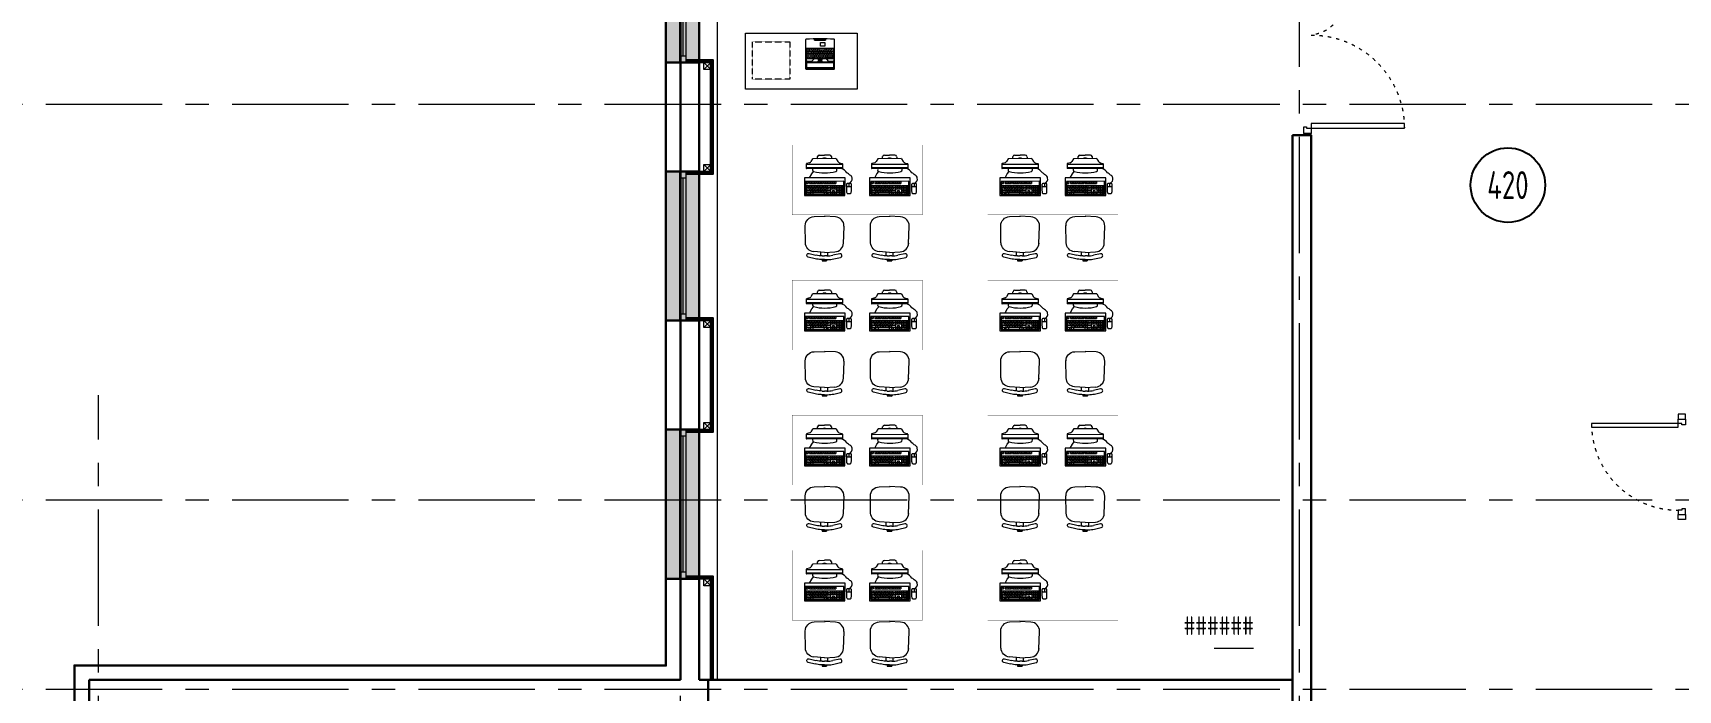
# Model space of a CAD drawing. Header units: millimetres. Extents: x -13407 to 8937287, y -2611 to 109271.
# Drawn here: x -704 to 16965, y 9500 to 16553 of the extents above; entities that cross this region are included whole.
import ezdxf
from ezdxf import colors
from ezdxf.entities.mleader import LeaderData, LeaderLine
from ezdxf.enums import TextEntityAlignment as Align
from ezdxf.math import Vec2, Vec3

# ---------------------------------------------------------------- set-up
doc = ezdxf.new("R2010")
doc.units = ezdxf.units.MM
for name, pattern in [('ACAD_ISO03W100', [30, 12, -18]), ('CENTER', [2, 1.25, -0.25, 0.25, -0.25]), ('HIDDEN', [6, 4, -2])]:
    doc.linetypes.add(name, pattern=pattern)
for name, color, linetype, lineweight in [('_0', 250, 'Continuous', 9), ('_ТХ_мебель передв', 250, 'Continuous', 13), ('_ТХ_обор_комп принт', 30, 'Continuous', 13), ('АР_Двери', 5, 'Continuous', 18), ('АР_Маркер экспликации', 239, 'Continuous', 13), ('АР_Навесной фасад', 5, 'Continuous', 5), ('АР_Номер помещения', 1, 'Continuous', 25), ('АР_Окна БЛОК', 250, 'Continuous', 13), ('АР_Оси', 193, 'Continuous', 9), ('АР_Отметки', 250, 'Continuous', 15), ('АР_Перегородки газоблок', 165, 'Continuous', 30), ('АР_Подоконники', 163, 'Continuous', 9), ('АР_Помещения_площадь', 19, 'Continuous', 9), ('АР_Сущ Несущая стена', 202, 'Continuous', 30)]:
    doc.layers.add(name, color=color, linetype=linetype, lineweight=lineweight)
doc.styles.add('ISOCPEUR', font='isocpeur.ttf', dxfattribs={"width": 0.7})
doc.styles.get("Standard").update_dxf_attribs({"font": 'arial.ttf'})

# ---------------------------------------------------------------- blocks, each defined once
blk = doc.blocks.new('*U78')
blk.add_lwpolyline([(-100, 80), (-100, 1010), (-140, 1010), (-140, 80)], close=True)
for points in [[(-1130, 0), (-1130, 80), (-1075, 80), (-1075, 0), (-1130, 0)], [(-1075, 80), (-1075, 0), (-1015, 0), (-1015, 40), (-1030, 40), (-1030, 80), (-1075, 80)], [(-55, 80), (-55, 0), (-115, 0), (-115, 40), (-100, 40), (-100, 80), (-55, 80)], [(0, 0), (0, 80), (-55, 80), (-55, 0), (0, 0)]]:
    blk.add_lwpolyline(points)
at = {"linetype": 'ACAD_ISO03W100', "ltscale": 3}
blk.add_arc((-100, 80), 930, 90, 180, dxfattribs=at)
blk = doc.blocks.new('Полуторная_на лестницу')
for points in [[(75, 80), (75, 1080), (125, 1080), (125, 80)], [(1375, 430), (1375, 80), (1425, 80), (1425, 430)]]:
    blk.add_lwpolyline(points, close=True)
for points in [[(0, 0), (0, 80), (20, 80), (20, 0), (0, 0)], [(20, 80), (20, 0), (90, 0), (90, 30), (75, 30), (75, 80), (20, 80)], [(1480, 80), (1480, 0), (1410, 0), (1410, 30), (1425, 30), (1425, 80), (1480, 80)], [(1500, 0), (1500, 80), (1480, 80), (1480, 0), (1500, 0)]]:
    blk.add_lwpolyline(points)
at = {"linetype": 'ACAD_ISO03W100', "ltscale": 3}
for centre, radius, start, end in [((75, 80), 1000, 0, 90), ((1465, 40), 392, 95.9075, 174.0925)]:
    blk.add_arc(centre, radius, start, end, dxfattribs=at)
blk = doc.blocks.new('*U62')
at = {"true_color": 0xffffff}
h = blk.add_hatch(color=7, dxfattribs=at)
h.dxf.hatch_style = 1
h.paths.add_polyline_path([(-1600, 140), (0, 140), (0, -220), (-1600, -220)])
at = {"lineweight": 30}
for p, q in [((-1600, 140), (-1600, -220)), ((0, 140), (0, -220))]:
    blk.add_line(p, q, dxfattribs=at)
for p, q in [((-1600, 140), (0, 140)), ((-1600, 140), (-1600, 140)), ((-1600, 140), (-1600, 140)), ((-1600, 0), (0, 0)), ((0, 140), (0, 140)), ((0, 140), (0, 140)), ((-1600, -70), (0, -70)), ((-1530, 0), (-1530, -70)), ((-1530, -35), (-70, -35)), ((-70, 0), (-70, -70)), ((0, -220), (-1600, -220))]:
    blk.add_line(p, q)
blk = doc.blocks.new('*U40')
at = {"layer": 'АР_Номер помещения', "color": 7}
blk.add_circle((-15881, -583), 400, dxfattribs=at)
at = {"color": 7, "style": 'ISOCPEUR', "width": 0.7, "flags": 1}
blk.add_attdef('КАТЕГОРИЯ', (-499, -2092), '', height=250, dxfattribs=at)
at = {"layer": 'АР_Номер помещения', "color": 7, "style": 'ISOCPEUR', "width": 0.7}
blk.add_attdef('НОМЕР_ПОМЕЩЕНИЯ', text='', height=300, dxfattribs=at).set_placement((-15881, -583), align=Align.MIDDLE_CENTER)
at = {"layer": 'АР_Помещения_площадь', "color": 7, "lineweight": 30, "width": 0.7, "flags": 104}
blk.add_attdef('ИМЯ_ПОМЕЩЕНИЯ', text='', height=100, dxfattribs=at).set_placement((158, 1217), align=Align.MIDDLE_CENTER)
at = {"layer": 'АР_Помещения_площадь', "color": 7, "style": 'ISOCPEUR', "width": 0.7}
blk.add_attdef('ПЛОЩАДЬ_ПОМЕЩЕНИЯ', text='', height=200, dxfattribs=at).set_placement((-14312, -8506), align=Align.MIDDLE_RIGHT)
blk = doc.blocks.new('*U23')
at = {"layer": 'АР_Помещения_площадь', "color": 7}
blk.add_line((-20060, -13316), (-20482, -13316), dxfattribs=at)
at = {"color": 7, "style": 'ISOCPEUR', "width": 0.7, "flags": 1}
blk.add_attdef('КАТЕГОРИЯ', (-499, -2092), '', height=250, dxfattribs=at)
at = {"layer": 'АР_Номер помещения', "color": 7, "style": 'ISOCPEUR', "width": 0.7}
blk.add_attdef('НОМЕР_ПОМЕЩЕНИЯ', text='', height=300, dxfattribs=at).set_placement((-21006, -3796), align=Align.MIDDLE_CENTER)
at = {"layer": 'АР_Помещения_площадь', "color": 7, "lineweight": 30, "width": 0.7, "flags": 104}
blk.add_attdef('ИМЯ_ПОМЕЩЕНИЯ', text='', height=100, dxfattribs=at).set_placement((158, 1217), align=Align.MIDDLE_CENTER)
at = {"layer": 'АР_Помещения_площадь', "color": 7, "style": 'ISOCPEUR', "width": 0.7}
blk.add_attdef('ПЛОЩАДЬ_ПОМЕЩЕНИЯ', text='', height=200, dxfattribs=at).set_placement((-20055, -13070), align=Align.MIDDLE_RIGHT)
blk = doc.blocks.new('_DotSmall')
at = {"color": 0, "linetype": 'ByBlock', "const_width": 0.5}
blk.add_lwpolyline([(-0.0625, 0, 1), (0.0625, 0, 1)], format="xyb", close=True, dxfattribs=at)
blk = doc.blocks.new('A$Ce02d65bd')
at = {"ltscale": 100}
for points in [[(0, 0), (0, 75), (75, 75), (75, 0), (0, 0)], [(0, 0), (75, 75)], [(0, 75), (75, 0)]]:
    blk.add_lwpolyline(points, dxfattribs=at)
blk = doc.blocks.new('laptop')
at = {"color": 0}
for p, q in [((-150, 325), (-155, 323)), ((-150, 325), (-155, 323)), ((-155, 323), (-155, 10)), ((-155, 323), (-155, 10)), ((-150, 313), (-155, 311)), ((155, 248), (-155, 248)), ((0, 326), (-150, 325)), ((0, 326), (-150, 325)), ((0, 314), (-150, 313)), ((-147, 210), (-147, 234)), ((-147, 210), (-147, 100)), ((147, 210), (-147, 210)), ((-147, 210), (-72, 210)), ((-130, 194), (-147, 194)), ((147, 192), (-147, 192)), ((-143, 309), (-140, 310)), ((-143, 254), (-143, 309)), ((-140, 253), (-143, 254)), ((-140, 310), (140, 310)), ((140, 253), (-140, 253)), ((-138, 192), (-138, 173)), ((-137, 244), (-96, 244)), ((-130, 210), (-130, 194)), ((-128, 210), (-128, 194)), ((76, 194), (-128, 194)), ((-119, 192), (-119, 173)), ((-111, 210), (-111, 194)), ((-99, 192), (-99, 173)), ((-94, 210), (-94, 194)), ((-68, 219), (-92, 243)), ((-80, 192), (-80, 173)), ((-77, 210), (-77, 194)), ((-60, 210), (-60, 194)), ((-60, 192), (-60, 173)), ((-43, 210), (-43, 194)), ((-41, 192), (-41, 173)), ((-26, 210), (-26, 194)), ((-19, 242), (-21, 242)), ((-21, 242), (-21, 237)), ((-21, 237), (-19, 237)), ((-21, 226), (-21, 220)), ((21, 226), (-21, 226)), ((-21, 220), (21, 220)), ((-21, 192), (-21, 173)), ((-19, 237), (-19, 242)), ((-9, 210), (-9, 194)), ((-6, 242), (-8, 242)), ((-8, 242), (-8, 237)), ((-8, 237), (-6, 237)), ((-6, 237), (-6, 242)), ((-2, 192), (-2, 173)), ((150, 325), (0, 326)), ((150, 325), (0, 326)), ((150, 313), (0, 314)), ((8, 242), (6, 242)), ((6, 242), (6, 237)), ((6, 237), (8, 237)), ((8, 237), (8, 242)), ((8, 210), (8, 194)), ((18, 192), (18, 173)), ((21, 242), (19, 242)), ((19, 242), (19, 237)), ((19, 237), (21, 237)), ((21, 237), (21, 242)), ((21, 220), (21, 226)), ((25, 210), (25, 194)), ((37, 192), (37, 173)), ((42, 210), (42, 194)), ((57, 192), (57, 173)), ((59, 210), (59, 194)), ((68, 219), (92, 243)), ((69, 210), (69, 211)), ((69, 210), (69, 211)), ((147, 210), (69, 210)), ((76, 210), (76, 194)), ((76, 192), (76, 173)), ((79, 210), (79, 194)), ((147, 194), (79, 194)), ((96, 244), (137, 244)), ((96, 210), (96, 194)), ((96, 192), (96, 173)), ((113, 210), (113, 194)), ((129, 192), (129, 100)), ((130, 210), (130, 194)), ((140, 310), (143, 309)), ((143, 254), (140, 253)), ((143, 309), (143, 254)), ((147, 234), (147, 210)), ((147, 210), (147, 100)), ((155, 323), (150, 325)), ((155, 323), (150, 325)), ((155, 311), (150, 313)), ((155, 10), (155, 323)), ((155, 10), (155, 323)), ((-155, 10), (-155, 8)), ((-155, 8), (-152, 5)), ((-152, 5), (-150, 5)), ((-150, 5), (0, 0)), ((147, 173), (-147, 173)), ((147, 155), (-147, 155)), ((147, 137), (-147, 137)), ((147, 118), (-147, 118)), ((147, 100), (-147, 100)), ((-129, 173), (-129, 155)), ((-123, 155), (-123, 137)), ((-123, 118), (-123, 100)), ((-114, 137), (-114, 118)), ((-110, 173), (-110, 155)), ((-103, 155), (-103, 137)), ((-98, 118), (-98, 100)), ((-94, 137), (-94, 118)), ((-90, 173), (-90, 155)), ((-84, 155), (-84, 137)), ((-75, 137), (-75, 118)), ((-74, 118), (-74, 100)), ((-71, 173), (-71, 155)), ((-64, 155), (-64, 137)), ((-59, 14), (-59, 1)), ((59, 14), (-59, 14)), ((-59, 1), (-59, 14)), ((-59, 14), (59, 14)), ((-55, 137), (-55, 118)), ((-55, 118), (-55, 100)), ((-51, 173), (-51, 155)), ((-45, 155), (-45, 137)), ((-36, 137), (-36, 118)), ((-32, 173), (-32, 155)), ((-25, 155), (-25, 137)), ((-16, 137), (-16, 118)), ((-12, 173), (-12, 155)), ((-6, 155), (-6, 137)), ((0, 0), (150, 5)), ((3, 137), (3, 118)), ((7, 173), (7, 155)), ((9, 118), (9, 100)), ((14, 155), (14, 137)), ((23, 137), (23, 118)), ((27, 173), (27, 155)), ((29, 118), (29, 100)), ((33, 155), (33, 137)), ((42, 137), (42, 118)), ((46, 173), (46, 155)), ((48, 118), (48, 100)), ((53, 155), (53, 137)), ((59, 1), (59, 14)), ((59, 14), (59, 1)), ((62, 137), (62, 118)), ((66, 173), (66, 155)), ((68, 118), (68, 100)), ((72, 155), (72, 137)), ((81, 137), (81, 118)), ((85, 173), (85, 155)), ((87, 118), (87, 100)), ((90, 118), (90, 100)), ((92, 155), (92, 137)), ((105, 173), (105, 155)), ((109, 137), (109, 100)), ((150, 5), (153, 6)), ((153, 6), (155, 8)), ((155, 8), (155, 10))]:
    blk.add_line(p, q, dxfattribs=at)
blk.add_lwpolyline([(-52, 79), (-4, 79), (-4, 39), (-52, 39)], close=True, dxfattribs=at)
for centre, radius, start, end in [((-137, 234), 10, 90, 180), ((-96, 239), 5, 45, 90), ((-72, 215), 5, 270, 45), ((72, 215), 5, 135, 236.1175), ((96, 239), 5, 90, 135), ((137, 234), 10, 0, 90), ((-150, 10), 5, 180, 266.4167), ((0, 2405), 2405, 266.4167, 273.5833), ((150, 10), 5, 273.5833, 0)]:
    blk.add_arc(centre, radius, start, end, dxfattribs=at)
blk = doc.blocks.new('стол с тумбой 1200х600')
blk.add_lwpolyline([(-19012, 19801), (-19012, 21001), (-19612, 21001), (-19612, 19801)], close=True)
at = {"linetype": 'HIDDEN', "ltscale": 0.1}
blk.add_lwpolyline([(-19505, 19875), (-19105, 19875), (-19105, 20275), (-19505, 20275)], close=True, dxfattribs=at)
blk = doc.blocks.new('стуо без подлокот')
at = {"extrusion": (-5.44802e-05, 0.000471638, 1)}
for p, q in [((-8645, 20682, 0), (-8627, 20756, 0)), ((-8588, 20746, 0), (-8606, 20672, 0)), ((-8603, 20770, 0), (-8602, 20770, 0)), ((-8577, 20581, 0), (-8569, 20694, 0)), ((-8474, 20785, 0), (-8288, 20787, 0)), ((-8193, 20693, 0), (-8189, 20575, 0)), ((-8669, 20558, 0), (-8669, 20606, 0)), ((-8668, 20606, 0), (-8669, 20558, 0)), ((-8654, 20558, 0), (-8669, 20558, 0)), ((-8654, 20606, 0), (-8668, 20606, 0)), ((-8654, 20582, 0), (-8653, 20617, 0)), ((-8654, 20582, 0), (-8654, 20606, 0)), ((-8654, 20582, 0), (-8654, 20558, 0)), ((-8654, 20582, 0), (-8654, 20548, 0)), ((-8615, 20606, 0), (-8615, 20581, 0)), ((-8615, 20557, 0), (-8615, 20582, 0)), ((-8615, 20543, 0), (-8575, 20543, 0)), ((-8614, 20620, 0), (-8574, 20619, 0)), ((-8577, 20582), (-8571, 20469, 0)), ((-8195, 20464, 0), (-8189, 20582, 0)), ((-8647, 20482, 0), (-8630, 20408, 0)), ((-8591, 20417, 0), (-8608, 20492, 0)), ((-8606, 20393, 0), (-8605, 20394, 0)), ((-8484, 20377, 0), (-8294, 20371, 0))]:
    blk.add_line(p, q, dxfattribs=at)
at = {"extrusion": (5.44802e-05, -0.000471638, -1)}
for centre, major_axis, start_param, end_param in [((-8363, 20612, 0), (-219, 190, 0), 5.584367, 5.811166), ((-8608, 20751, 0), (12.7, 14.6, 0), 4.240369, 5.829345), ((-8607, 20751, 0), (12.7, 14.6, 0), -0.45384, 1.098777), ((-8473, 20688, 0), (63.4, 73.1, 0), 4.061153, 5.558057), ((-8290, 20690, 0), (63.4, 73.1, 0), -0.725128, 0.826554), ((-8325, 20602, 0), (190, 219, 0), 4.01357, 4.240369)]:
    blk.add_ellipse(centre, major_axis=major_axis, ratio=1, start_param=start_param, end_param=end_param, dxfattribs=at)
at = {"extrusion": (-5.44802e-05, 0.000471638, 1)}
for centre, major_axis, start_param, end_param in [((-8364, 20547, 0), (-222, -187, 0), 5.584367, 5.811166), ((-8325, 20557, 0), (187, -222, 0), 4.01357, 4.240369), ((-8611, 20412, 0), (12.4, -14.8, 0), 4.240369, 5.829345), ((-8610, 20412, 0), (12.4, -14.8, 0), -0.45384, 1.098777), ((-8475, 20473, 0), (62.2, -74.2, 0), 4.061153, 5.558057), ((-8292, 20468, 0), (62.2, -74.2, 0), -0.725128, 0.826554)]:
    blk.add_ellipse(centre, major_axis=major_axis, ratio=1, start_param=start_param, end_param=end_param, dxfattribs=at)
blk = doc.blocks.new('ПК-2')
at = {"extrusion": (6.19742e-05, -0.000470712, 1)}
for p, q in [((7035967, 1186828, 95), (7035877, 1186827, 95)), ((7035877, 1186827, 95), (7035878, 1186571, 95)), ((7035895, 1186827, 95), (7035896, 1186571, 95)), ((7035913, 1186828, 95), (7035914, 1186571, 95)), ((7035931, 1186828, 95), (7035932, 1186571, 95)), ((7035949, 1186828, 95), (7035950, 1186571, 95)), ((7035967, 1186828, 95), (7035968, 1186571, 95)), ((7036008, 1186828, 95), (7035990, 1186828, 95)), ((7036149, 1186443, 95), (7036148, 1186828, 95)), ((7036200, 1186830, 95), (7036150, 1186830, 95)), ((7036158, 1186441, 95), (7036157, 1186830, 95)), ((7036194, 1186441, 95), (7036193, 1186830, 95)), ((7036212, 1186795, 95), (7036202, 1186828, 95)), ((7036253, 1186762, 95), (7036224, 1186780, 95)), ((7036256, 1186513, 95), (7036255, 1186758, 95)), ((7036294, 1186692, 95), (7036295, 1186635, 95)), ((7036295, 1186579, 95), (7036295, 1186635, 95)), ((7035878, 1186566, 95), (7035878, 1186512, 95)), ((7035878, 1186508, 95), (7035878, 1186436, 95)), ((7035896, 1186566, 95), (7035896, 1186512, 95)), ((7035896, 1186508, 95), (7035896, 1186454, 95)), ((7035914, 1186549, 95), (7035914, 1186531, 95)), ((7035914, 1186508, 95), (7035914, 1186436, 95)), ((7035932, 1186567, 95), (7035932, 1186513, 95)), ((7035932, 1186508, 95), (7035932, 1186454, 95)), ((7035950, 1186567, 95), (7035950, 1186513, 95)), ((7035950, 1186508, 95), (7035950, 1186436, 95)), ((7035968, 1186567, 95), (7035968, 1186513, 95)), ((7035968, 1186508, 95), (7035968, 1186436, 95)), ((7036213, 1186476, 95), (7036203, 1186443, 95)), ((7036254, 1186509, 95), (7036224, 1186491, 95)), ((7035878, 1186436, 95), (7035968, 1186436, 95)), ((7036201, 1186441, 95), (7036151, 1186441, 95))]:
    blk.add_line(p, q, dxfattribs=at)
at = {"extrusion": (6.19742e-05, -0.000470712, 1), "elevation": -28}
for points in [[(7035859, 1186850), (7035860, 1186414), (7036049, 1186414), (7036048, 1186850)], [(7035873, 1186837), (7035873, 1186427), (7036013, 1186427), (7036012, 1186837)]]:
    blk.add_lwpolyline(points, close=True, dxfattribs=at)
for points in [[(7035967, 1186811), (7035949, 1186811)], [(7035990, 1186828), (7035990, 1186811)], [(7036008, 1186811), (7035990, 1186811)], [(7036008, 1186828), (7036008, 1186811)], [(7035895, 1186802), (7035877, 1186802)], [(7035895, 1186785), (7035877, 1186785)], [(7035895, 1186759), (7035877, 1186759)], [(7035895, 1186640), (7035877, 1186639)], [(7035913, 1186785), (7035895, 1186785)], [(7035913, 1186768), (7035895, 1186768)], [(7035913, 1186751), (7035895, 1186751)], [(7035913, 1186734), (7035895, 1186734)], [(7035913, 1186716), (7035895, 1186716)], [(7035913, 1186699), (7035895, 1186699)], [(7035913, 1186682), (7035895, 1186682)], [(7035913, 1186665), (7035895, 1186665)], [(7035913, 1186648), (7035895, 1186648)], [(7035931, 1186797), (7035913, 1186797)], [(7035931, 1186779), (7035913, 1186779)], [(7035931, 1186762), (7035913, 1186762)], [(7035931, 1186745), (7035913, 1186745)], [(7035931, 1186728), (7035913, 1186728)], [(7035931, 1186711), (7035913, 1186711)], [(7035931, 1186694), (7035913, 1186694)], [(7035931, 1186677), (7035913, 1186677)], [(7035931, 1186660), (7035913, 1186660)], [(7035931, 1186643), (7035913, 1186643)], [(7035949, 1186802), (7035931, 1186802)], [(7035949, 1186785), (7035931, 1186785)], [(7035949, 1186768), (7035931, 1186768)], [(7035949, 1186751), (7035931, 1186751)], [(7035949, 1186734), (7035931, 1186734)], [(7035949, 1186717), (7035931, 1186717)], [(7035949, 1186699), (7035931, 1186699)], [(7035949, 1186682), (7035931, 1186682)], [(7035949, 1186665), (7035931, 1186665)], [(7035949, 1186648), (7035931, 1186648)], [(7035967, 1186794), (7035949, 1186794)], [(7035967, 1186776), (7035949, 1186776)], [(7035967, 1186759), (7035949, 1186759)], [(7035967, 1186742), (7035949, 1186742)], [(7035967, 1186725), (7035949, 1186725)], [(7035967, 1186708), (7035949, 1186708)], [(7035967, 1186691), (7035949, 1186691)], [(7035967, 1186674), (7035949, 1186674)], [(7035967, 1186657), (7035949, 1186657)], [(7035967, 1186640), (7035949, 1186640)], [(7035990, 1186794), (7035990, 1186725)], [(7036008, 1186794), (7035990, 1186794)], [(7036008, 1186777), (7035990, 1186776)], [(7036008, 1186759), (7035990, 1186759)], [(7036008, 1186742), (7035990, 1186742)], [(7036008, 1186725), (7035990, 1186725)], [(7035990, 1186717), (7035990, 1186648)], [(7036008, 1186717), (7035990, 1186717)], [(7036008, 1186700), (7035990, 1186700)], [(7036008, 1186682), (7035990, 1186682)], [(7036008, 1186665), (7035990, 1186665)], [(7036008, 1186648), (7035990, 1186648)], [(7035990, 1186640), (7035990, 1186571)], [(7036008, 1186640), (7035990, 1186640)], [(7036008, 1186794), (7036008, 1186725)], [(7036008, 1186717), (7036008, 1186648)], [(7036008, 1186640), (7036008, 1186571)], [(7036048, 1186795), (7036093, 1186771), (7036117, 1186752)], [(7035896, 1186614), (7035878, 1186614)], [(7035896, 1186597), (7035878, 1186597)], [(7035968, 1186571), (7035878, 1186571)], [(7035896, 1186567), (7035878, 1186567)], [(7035914, 1186549), (7035878, 1186549)], [(7035914, 1186531), (7035878, 1186531)], [(7035896, 1186513), (7035878, 1186513)], [(7035968, 1186508), (7035878, 1186508)], [(7035968, 1186472), (7035878, 1186472)], [(7035913, 1186631), (7035895, 1186631)], [(7035914, 1186614), (7035896, 1186614)], [(7035968, 1186490), (7035896, 1186490)], [(7035932, 1186626), (7035914, 1186626)], [(7035932, 1186608), (7035914, 1186608)], [(7035949, 1186631), (7035931, 1186631)], [(7035950, 1186614), (7035932, 1186614)], [(7035950, 1186597), (7035932, 1186597)], [(7035968, 1186567), (7035932, 1186567)], [(7035968, 1186549), (7035932, 1186549)], [(7035968, 1186531), (7035932, 1186531)], [(7035968, 1186513), (7035932, 1186513)], [(7035968, 1186623), (7035950, 1186623)], [(7035968, 1186605), (7035950, 1186605)], [(7036008, 1186623), (7035990, 1186623)], [(7036008, 1186606), (7035990, 1186605)], [(7036008, 1186588), (7035990, 1186588)], [(7036008, 1186571), (7035990, 1186571)], [(7035990, 1186567), (7035990, 1186513)], [(7036008, 1186567), (7035990, 1186567)], [(7036008, 1186549), (7035990, 1186549)], [(7036008, 1186531), (7035990, 1186531)], [(7036008, 1186513), (7035990, 1186513)], [(7036008, 1186513), (7035990, 1186513)], [(7036008, 1186567), (7036008, 1186513)], [(7035968, 1186454), (7035878, 1186454)], [(7035990, 1186372), (7035957, 1186372)]]:
    blk.add_lwpolyline(points, dxfattribs=at)
blk.add_lwpolyline([(7035882, 1186385), (7035882, 1186358, 0.19919), (7035884, 1186354, 0.098412), (7035891, 1186348, 0.055653), (7035901, 1186346, 0.042416), (7035915, 1186345), (7035979, 1186345, 0.114539), (7035983, 1186346, 0.103755), (7035987, 1186349, 0.091433), (7035989, 1186353, 0.084292), (7035990, 1186358), (7035990, 1186385, 0.084292), (7035989, 1186390, 0.091433), (7035986, 1186395, 0.103755), (7035983, 1186398, 0.114539), (7035978, 1186399), (7035914, 1186399, 0.042416), (7035901, 1186397, 0.055653), (7035891, 1186395, 0.098412), (7035884, 1186389, 0.19919)], format="xyb", close=True, dxfattribs=at)
for points in [[(7035968, 1186399, 0.114539), (7035964, 1186398, 0.103755), (7035960, 1186395, 0.091433), (7035958, 1186390, 0.084292), (7035957, 1186385), (7035957, 1186358, 0.084292), (7035958, 1186353, 0.091433), (7035960, 1186349, 0.103755), (7035964, 1186346, 0.114539), (7035968, 1186345, 0.114539)], [(7035990, 1186372, 0.397637), (7036050, 1186338, 0.110351), (7036067, 1186345, 0.08312), (7036080, 1186362, 0.014729), (7036105, 1186395, 0.170175), (7036149, 1186454, -0.037673)]]:
    blk.add_lwpolyline(points, format="xyb", dxfattribs=at)
at = {"extrusion": (6.19742e-05, -0.000470712, 1)}
for centre, radius, start, end in [((7036150, 1186828, -28), 1.8, 90.1091, 180.1091), ((7036200, 1186828, -28), 1.8, 0.1091, 90.1091), ((7036579, 1186631, -28), 477, 165.3648, 179.8791), ((7036579, 1186635, -28), 477, 180.3391, 194.8534), ((7036134, 1186746, -28), 18, 82.9331, 161.3058), ((7036116, 1186601, -28), 164, 78.7654, 82.9331), ((7036238, 1186803, -28), 27, 197.1145, 238.1415), ((7036251, 1186758, -28), 4.5, 0.1091, 59.6301), ((7036293, 1186966, -28), 256, 261.5096, 266.4787), ((7036229, 1186635, -28), 33.8, 322.7271, 37.4911), ((7036276, 1186692, -28), 18, 0.1091, 86.4787), ((7036135, 1186519, -28), 18, 198.9124, 277.2851), ((7036116, 1186664, -28), 164, 277.2851, 281.4528), ((7036239, 1186468, -28), 27, 122.0766, 163.1037), ((7036251, 1186513, -28), 4.5, 300.5881, 0.1091), ((7036295, 1186305, -28), 256, 93.7395, 98.7086), ((7036277, 1186579, -28), 18, 273.7395, 0.1091), ((7036151, 1186443, -28), 1.8, 180.1091, 270.1091), ((7036201, 1186443, -28), 1.8, 270.1091, 0.1091)]:
    blk.add_arc(centre, radius, start, end, dxfattribs=at)
blk = doc.blocks.new('У195')
at = {"layer": '_ТХ_мебель передв', "const_width": 2}
blk.add_lwpolyline([(168259, 78382), (169009, 78382), (169009, 76982), (168259, 76982)], close=True, dxfattribs=at)

msp = doc.modelspace()

# ---------------------------------------------------------------- linework, layer by layer
for points in [[(6310, 15040), (6600.7, 15040), (6600.7, 16260), (6310, 16260)], [(6310, 15040), (6600.7, 15040), (6600.7, 16260), (6310, 16260)], [(6264.4, 15065), (6575.7, 15065), (6575.7, 16235), (6197.9, 16235)], [(6310, 15052.5), (6588.2, 15052.5), (6588.2, 16247.5), (6310, 16247.5)], [(6310, 15052.5), (6588.2, 15052.5), (6588.2, 16247.5), (6310, 16247.5)], [(6310, 15065), (6575.7, 15065), (6575.7, 16235), (6310, 16235)], [(6264.4, 12295), (6575.8, 12295), (6575.8, 13465), (6197.9, 13465)], [(6310, 12270), (6600.7, 12270), (6600.7, 13490), (6310, 13490)], [(6310, 12270), (6600.8, 12270), (6600.8, 13490), (6310, 13490)], [(6310, 12282.5), (6588.2, 12282.5), (6588.2, 13477.5), (6310, 13477.5)], [(6310, 12282.5), (6588.3, 12282.5), (6588.3, 13477.5), (6310, 13477.5)], [(6310, 12295), (6575.7, 12295), (6575.7, 13465), (6310, 13465)], [(6600.4, 9610), (6600.4, 10720), (6309.6, 10720)], [(6587.9, 9610), (6587.9, 10707.5), (6309.6, 10707.5)], [(6575.4, 9610), (6575.4, 10695), (6309.6, 10695)]]:
    msp.add_lwpolyline(points)
at = {"layer": 'АР_Навесной фасад', "ltscale": 100}
for p, q in [((6090, 9770), (6090, 27640)), ((6100, 9760), (6100, 27630)), ((-260.4, 9770), (6090, 9770)), ((-250.4, 9760), (6100, 9760))]:
    msp.add_line(p, q, dxfattribs=at)
at = {"layer": 'АР_Навесной фасад', "color": 18, "ltscale": 100, "true_color": 0x000000}
for points in [[(-260, -260), (-260.4, 9770)], [(-250, -250), (-250.4, 9760)]]:
    msp.add_lwpolyline(points, dxfattribs=at)
at = {"layer": 'АР_Оси', "linetype": 'CENTER', "ltscale": 1000}
for p, q in [((6250, -1811.3), (6250, 32072.7)), ((12900, -1811.3), (12900, 27571.3)), ((-12563.8, 15790), (71033.4, 15790)), ((0, -1811.3), (0, 12666.9)), ((-12563.8, 11540), (71033.4, 11540)), ((-12563.8, 9510), (71033.4, 9510))]:
    msp.add_line(p, q, dxfattribs=at)
at = {"layer": 'АР_Перегородки газоблок', "ltscale": 100}
msp.add_lwpolyline([(6550, 9610), (12825, 9610)], dxfattribs=at)
at = {"layer": 'АР_Подоконники', "ltscale": 100}
msp.add_line((6650, 9610), (6650, 17935), dxfattribs=at)
at = {"layer": 'АР_Сущ Несущая стена', "ltscale": 100}
for p, q in [((6250, 9610), (6250, 27480)), ((6450, 9610), (6450, 27280)), ((12825, 10620.8), (12825, 15455)), ((12825, 15455), (13025, 15455)), ((13025, 10620.8), (13025, 15455)), ((12825, 8550), (12825, 10905)), ((13025, 8550), (13025, 10905)), ((-100, -100), (-100, 9610)), ((-100, 9610), (6250, 9610)), ((6450, 9610), (6550, 9610)), ((6550, 9610), (6550, 8550))]:
    msp.add_line(p, q, dxfattribs=at)

# ---------------------------------------------------------------- block references
at = {"layer": '_0', "color": 1, "lineweight": -3, "ltscale": 500, "rotation": 90}
for p in [(6575.7, 16160), (6575.7, 16160), (6575.7, 15065), (6575.7, 15065), (6575.7, 13390), (6575.8, 13390), (6575.7, 12295), (6575.8, 12295), (6575.4, 10620)]:
    msp.add_blockref('A$Ce02d65bd', p, dxfattribs=at)
at = {"layer": '_ТХ_мебель передв', "xscale": -1, "rotation": 270}
msp.add_blockref('стол с тумбой 1200х600', (-12851.1, 35562.1), dxfattribs=at)
at = {"layer": '_ТХ_мебель передв', "rotation": 90}
for name, p in [('У195', (85832.2, -153658.7)), ('У195', (87932.2, -153658.7)), ('стуо без подлокот', (28378.2, 22774.4, 0)), ('стуо без подлокот', (29078.2, 22774.4, 0)), ('стуо без подлокот', (30478.2, 22774.4, 0)), ('стуо без подлокот', (31178.2, 22774.4, 0)), ('У195', (85832.2, -155108.7)), ('У195', (87932.2, -155108.7)), ('стуо без подлокот', (28378.2, 21324.4, 0)), ('стуо без подлокот', (29078.2, 21324.4, 0)), ('стуо без подлокот', (30478.2, 21324.4, 0)), ('стуо без подлокот', (31178.2, 21324.4, 0)), ('У195', (85832.2, -156558.7)), ('У195', (87932.2, -156558.7)), ('стуо без подлокот', (28378.2, 19874.4, 0)), ('стуо без подлокот', (29078.2, 19874.4, 0)), ('стуо без подлокот', (30478.2, 19874.4, 0)), ('стуо без подлокот', (31178.2, 19874.4, 0)), ('У195', (85832.2, -158008.7)), ('У195', (87932.2, -158008.7)), ('стуо без подлокот', (28378.2, 18424.4, 0)), ('стуо без подлокот', (29078.2, 18424.4, 0)), ('стуо без подлокот', (30478.2, 18424.4, 0))]:
    msp.add_blockref(name, p, dxfattribs=at)
at = {"layer": '_ТХ_обор_комп принт'}
for name, p, rotation in [('laptop', (7750.3, 16489.9), 180), ('ПК-2', (1181034.4, -7023298.7, -95), 89.89091805478239), ('ПК-2', (1181734.4, -7023298.7, -95), 89.89091805478239), ('ПК-2', (1183134.4, -7023298.7, -95), 89.89091805478239), ('ПК-2', (1183834.4, -7023298.7, -95), 89.89091805478239), ('ПК-2', (1181034.4, -7024748.7, -95), 89.89091805478239), ('ПК-2', (1181734.4, -7024748.7, -95), 89.89091805478239), ('ПК-2', (1183134.4, -7024748.7, -95), 89.89091805478239), ('ПК-2', (1183834.4, -7024748.7, -95), 89.89091805478239), ('ПК-2', (1181034.4, -7026198.7, -95), 89.89091805478239), ('ПК-2', (1181734.4, -7026198.7, -95), 89.89091805478239), ('ПК-2', (1183134.4, -7026198.7, -95), 89.89091805478239), ('ПК-2', (1183834.4, -7026198.7, -95), 89.89091805478239), ('ПК-2', (1181034.4, -7027648.7, -95), 89.89091805478239), ('ПК-2', (1181734.4, -7027648.7, -95), 89.89091805478239), ('ПК-2', (1183134.4, -7027648.7, -95), 89.89091805478239)]:
    msp.add_blockref(name, p, dxfattribs=dict(at, rotation=rotation))
at = {"layer": 'АР_Двери', "xscale": -1, "rotation": 270}
msp.add_blockref('Полуторная_на лестницу', (12945, 15455), dxfattribs=at)
at = {"layer": 'АР_Двери', "rotation": 90.00000000000001}
msp.add_blockref('*U78', (17045, 12461.1), dxfattribs=at)
at = {"layer": 'АР_Маркер экспликации', "color": 7}
ref = msp.add_blockref('*U23', (32463.4, 23260.5), dxfattribs=at)
ref.add_attrib('ПЛОЩАДЬ_ПОМЕЩЕНИЯ', '######', dxfattribs={"layer": 'АР_Помещения_площадь', "color": 7, "height": 200, "style": 'ISOCPEUR', "width": 0.7}).set_placement((12408.6, 10191), align=Align.MIDDLE_RIGHT)
ref = msp.add_blockref('*U40', (31018.2, 15502.5), dxfattribs=at)
ref.add_attrib('НОМЕР_ПОМЕЩЕНИЯ', '420', dxfattribs={"layer": 'АР_Номер помещения', "color": 7, "height": 300, "style": 'ISOCPEUR', "width": 0.7}).set_placement((15137.3, 14919.7), align=Align.MIDDLE_CENTER)
at = {"layer": 'АР_Окна БЛОК', "rotation": 270}
for p in [(6310, 16235), (6310, 13465), (6310, 10695)]:
    msp.add_blockref('*U62', p, dxfattribs=at)

# ---------------------------------------------------------------- leaders
at = {"layer": 'АР_Отметки'}
ml = msp.add_multileader_mtext('Standard', dxfattribs=at)
ml.set_content('Л.4', color=256, style='ISOCPEUR')
ml.set_leader_properties(color=256, linetype='Continuous', lineweight=-1)
ml.set_arrow_properties(name='DOTSMALL')
ml.build(insert=Vec2(0, 0))
ml.multileader.update_dxf_attribs({"has_text_frame": 1, "text_left_attachment_type": 4, "text_right_attachment_type": 4, "dogleg_length": 100, "arrow_head_size": 180})
ctx = ml.context
ctx.base_point, ctx.char_height, ctx.arrow_head_size, ctx.landing_gap_size, ctx.plane_origin = Vec3(24839.8, 74395.9), 250, 180, 50, Vec3(52223.5, 62772.8)
ctx.left_attachment, ctx.right_attachment = 4, 4
notes = []
notes.append((ctx, [(0, (0, 0, 0), (0, 0), (1, 0), 1, [])]))
ctx.mtext.insert, ctx.mtext.width, ctx.mtext.line_spacing_style, ctx.mtext.flow_direction = Vec3(24889.8, 74729.2), 852.697, 2, 5
ml = msp.add_multileader_mtext('Standard', dxfattribs=at)
ml.set_content('+11,550', color=256, style='ISOCPEUR')
ml.set_leader_properties(color=256, linetype='Continuous', lineweight=-1)
ml.set_arrow_properties(name='DOTSMALL')
ml.build(insert=Vec2(0, 0))
ml.multileader.update_dxf_attribs({"has_text_frame": 1, "text_left_attachment_type": 4, "text_right_attachment_type": 4, "dogleg_length": 100, "arrow_head_size": 180})
ctx = ml.context
ctx.base_point, ctx.char_height, ctx.arrow_head_size, ctx.landing_gap_size, ctx.plane_origin = Vec3(24235.3, 73745.5), 250, 180, 50, Vec3(22074.1, 73154.3)
ctx.left_attachment, ctx.right_attachment = 4, 4
notes.append((ctx, [(0, (0, 0, 0), (0, 0), (1, 0), 1, [])]))
ctx.mtext.insert, ctx.mtext.width, ctx.mtext.line_spacing_style, ctx.mtext.flow_direction = Vec3(24285.3, 74078.8), 852.697, 2, 5
ml = msp.add_multileader_mtext('Standard', dxfattribs=at)
ml.set_content('+11,550', color=256, style='ISOCPEUR')
ml.set_leader_properties(color=256, linetype='Continuous', lineweight=-1)
ml.set_arrow_properties(name='DOTSMALL')
ml.build(insert=Vec2(0, 0))
ml.multileader.update_dxf_attribs({"has_text_frame": 1, "text_left_attachment_type": 4, "text_right_attachment_type": 4, "dogleg_length": 100, "arrow_head_size": 180})
ctx = ml.context
ctx.base_point, ctx.char_height, ctx.arrow_head_size, ctx.landing_gap_size, ctx.plane_origin = Vec3(24235.3, 73745.5), 250, 180, 50, Vec3(22074.1, 73154.3)
ctx.left_attachment, ctx.right_attachment = 4, 4
notes.append((ctx, [(0, (0, 0, 0), (0, 0), (1, 0), 1, [])]))
ctx.mtext.insert, ctx.mtext.width, ctx.mtext.line_spacing_style, ctx.mtext.flow_direction = Vec3(24285.3, 74078.8), 852.697, 2, 5
ml = msp.add_multileader_mtext('Standard', dxfattribs=at)
ml.set_content('+13,200', color=256, style='ISOCPEUR')
ml.set_leader_properties(color=256, linetype='Continuous', lineweight=-1)
ml.set_arrow_properties(name='DOTSMALL')
ml.build(insert=Vec2(0, 0))
ml.multileader.update_dxf_attribs({"has_text_frame": 1, "text_left_attachment_type": 4, "text_right_attachment_type": 4, "dogleg_length": 100, "arrow_head_size": 180})
ctx = ml.context
ctx.base_point, ctx.char_height, ctx.arrow_head_size, ctx.landing_gap_size, ctx.plane_origin = Vec3(29391.1, 73679.1), 250, 180, 50, Vec3(27074.1, 73899.3)
ctx.left_attachment, ctx.right_attachment = 4, 4
notes.append((ctx, [(0, (0, 0, 0), (0, 0), (1, 0), 1, [])]))
ctx.mtext.insert, ctx.mtext.width, ctx.mtext.line_spacing_style, ctx.mtext.flow_direction = Vec3(29441.1, 74012.4), 852.697, 2, 5
ml = msp.add_multileader_mtext('Standard', dxfattribs=at)
ml.set_content('+13,340', color=256, style='ISOCPEUR')
ml.set_leader_properties(color=256, linetype='Continuous', lineweight=-1)
ml.set_arrow_properties(name='DOTSMALL')
ml.build(insert=Vec2(0, 0))
ml.multileader.update_dxf_attribs({"has_text_frame": 1, "text_left_attachment_type": 4, "text_right_attachment_type": 4, "dogleg_length": 100, "arrow_head_size": 180})
ctx = ml.context
ctx.base_point, ctx.char_height, ctx.arrow_head_size, ctx.landing_gap_size, ctx.plane_origin = Vec3(29275.3, 72087.3), 250, 180, 50, Vec3(27756.5, 72382.1)
ctx.left_attachment, ctx.right_attachment = 4, 4
notes.append((ctx, [(0, (0, 0, 0), (0, 0), (1, 0), 1, [])]))
ctx.mtext.insert, ctx.mtext.width, ctx.mtext.line_spacing_style, ctx.mtext.flow_direction = Vec3(29325.3, 72420.6), 852.697, 2, 5
ml = msp.add_multileader_mtext('Standard', dxfattribs=at)
ml.set_content('+13,340', color=256, style='ISOCPEUR')
ml.set_leader_properties(color=256, linetype='Continuous', lineweight=-1)
ml.set_arrow_properties(name='DOTSMALL')
ml.build(insert=Vec2(0, 0))
ml.multileader.update_dxf_attribs({"has_text_frame": 1, "text_left_attachment_type": 4, "text_right_attachment_type": 4, "dogleg_length": 100, "arrow_head_size": 180})
ctx = ml.context
ctx.base_point, ctx.char_height, ctx.arrow_head_size, ctx.landing_gap_size, ctx.plane_origin = Vec3(18635, 42258.3), 250, 180, 50, Vec3(18553.6, 40547.6)
ctx.left_attachment, ctx.right_attachment = 4, 4
notes.append((ctx, [(0, (0, 0, 0), (0, 0), (1, 0), 1, [])]))
ctx.mtext.insert, ctx.mtext.width, ctx.mtext.defined_height, ctx.mtext.line_spacing_style, ctx.mtext.flow_direction = Vec3(18685, 42591.6), 696.035, 776.5, 2, 5
ml = msp.add_multileader_mtext('Standard', dxfattribs=at)
ml.set_content('+9,800', color=256, style='ISOCPEUR')
ml.set_leader_properties(color=256, linetype='Continuous', lineweight=-1)
ml.set_arrow_properties(name='DOTSMALL')
ml.build(insert=Vec2(0, 0))
ml.multileader.update_dxf_attribs({"has_text_frame": 1, "text_left_attachment_type": 4, "text_right_attachment_type": 4, "dogleg_length": 100, "arrow_head_size": 180})
ctx = ml.context
ctx.base_point, ctx.char_height, ctx.arrow_head_size, ctx.landing_gap_size, ctx.plane_origin = Vec3(54552.7, 26703.1), 250, 180, 50, Vec3(54303.4, 26042.3)
ctx.left_attachment, ctx.right_attachment = 4, 4
notes.append((ctx, [(0, (0, 0, 0), (0, 0), (1, 0), 1, [])]))
ctx.mtext.insert, ctx.mtext.width, ctx.mtext.line_spacing_style, ctx.mtext.flow_direction = Vec3(54602.7, 27036.4), 852.697, 2, 5
ml = msp.add_multileader_mtext('Standard', dxfattribs=at)
ml.set_content('+9,800', color=256, style='ISOCPEUR')
ml.set_leader_properties(color=256, linetype='Continuous', lineweight=-1)
ml.set_arrow_properties(name='DOTSMALL')
ml.build(insert=Vec2(0, 0))
ml.multileader.update_dxf_attribs({"has_text_frame": 1, "text_left_attachment_type": 4, "text_right_attachment_type": 4, "dogleg_length": 100, "arrow_head_size": 180})
ctx = ml.context
ctx.base_point, ctx.char_height, ctx.arrow_head_size, ctx.landing_gap_size, ctx.plane_origin = Vec3(54552.7, 26703.1), 250, 180, 50, Vec3(54303.4, 26042.3)
ctx.left_attachment, ctx.right_attachment = 4, 4
notes.append((ctx, [(0, (0, 0, 0), (0, 0), (1, 0), 1, [])]))
ctx.mtext.insert, ctx.mtext.width, ctx.mtext.line_spacing_style, ctx.mtext.flow_direction = Vec3(54602.7, 27036.4), 852.697, 2, 5
ml = msp.add_multileader_mtext('Standard', dxfattribs=at)
ml.set_content('+9,800', color=256, style='ISOCPEUR')
ml.set_leader_properties(color=256, linetype='Continuous', lineweight=-1)
ml.set_arrow_properties(name='DOTSMALL')
ml.build(insert=Vec2(0, 0))
ml.multileader.update_dxf_attribs({"has_text_frame": 1, "text_left_attachment_type": 4, "text_right_attachment_type": 4, "dogleg_length": 100, "arrow_head_size": 180})
ctx = ml.context
ctx.base_point, ctx.char_height, ctx.arrow_head_size, ctx.landing_gap_size, ctx.plane_origin = Vec3(15045.8, 26425.6), 250, 180, 50, Vec3(12884.6, 25834.3)
ctx.left_attachment, ctx.right_attachment = 4, 4
notes.append((ctx, [(0, (0, 0, 0), (0, 0), (1, 0), 1, [])]))
ctx.mtext.insert, ctx.mtext.width, ctx.mtext.line_spacing_style, ctx.mtext.flow_direction = Vec3(15095.8, 26758.9), 852.697, 2, 5
ml = msp.add_multileader_mtext('Standard', dxfattribs=at)
ml.set_content('+9,800', color=256, style='ISOCPEUR')
ml.set_leader_properties(color=256, linetype='Continuous', lineweight=-1)
ml.set_arrow_properties(name='DOTSMALL')
ml.build(insert=Vec2(0, 0))
ml.multileader.update_dxf_attribs({"has_text_frame": 1, "text_left_attachment_type": 4, "text_right_attachment_type": 4, "dogleg_length": 100, "arrow_head_size": 180})
ctx = ml.context
ctx.base_point, ctx.char_height, ctx.arrow_head_size, ctx.landing_gap_size, ctx.plane_origin = Vec3(15045.8, 26425.6), 250, 180, 50, Vec3(12884.6, 25834.3)
ctx.left_attachment, ctx.right_attachment = 4, 4
notes.append((ctx, [(0, (0, 0, 0), (0, 0), (1, 0), 1, [])]))
ctx.mtext.insert, ctx.mtext.width, ctx.mtext.line_spacing_style, ctx.mtext.flow_direction = Vec3(15095.8, 26758.9), 852.697, 2, 5
ml = msp.add_multileader_mtext('Standard', dxfattribs=at)
ml.set_content('Л.2', color=256, style='ISOCPEUR')
ml.set_leader_properties(color=256, linetype='Continuous', lineweight=-1)
ml.set_arrow_properties(name='DOTSMALL')
ml.build(insert=Vec2(0, 0))
ml.multileader.update_dxf_attribs({"has_text_frame": 1, "text_left_attachment_type": 4, "text_right_attachment_type": 4, "dogleg_length": 100, "arrow_head_size": 180})
ctx = ml.context
ctx.base_point, ctx.char_height, ctx.arrow_head_size, ctx.landing_gap_size, ctx.plane_origin = Vec3(13150.6, 26163.4, 0), 250, 180, 50, Vec3(38910.2, 13377, 0)
ctx.left_attachment, ctx.right_attachment = 4, 4
notes.append((ctx, [(0, (0, 0, 0), (0, 0), (1, 0), 1, [])]))
ctx.mtext.insert, ctx.mtext.width, ctx.mtext.line_spacing_style, ctx.mtext.flow_direction = Vec3(13200.6, 26496.8, 0), 852.697, 2, 5
ml = msp.add_multileader_mtext('Standard', dxfattribs=at)
ml.set_content('Л.1', color=256, style='ISOCPEUR')
ml.set_leader_properties(color=256, linetype='Continuous', lineweight=-1)
ml.set_arrow_properties(name='DOTSMALL')
ml.build(insert=Vec2(0, 0))
ml.multileader.update_dxf_attribs({"has_text_frame": 1, "text_left_attachment_type": 4, "text_right_attachment_type": 4, "dogleg_length": 100, "arrow_head_size": 180})
ctx = ml.context
ctx.base_point, ctx.char_height, ctx.arrow_head_size, ctx.landing_gap_size, ctx.plane_origin = Vec3(51786.8, 25922.7, 0), 250, 180, 50, Vec3(77176.9, 13681.2, 0)
ctx.left_attachment, ctx.right_attachment = 4, 4
notes.append((ctx, [(0, (0, 0, 0), (0, 0), (1, 0), 1, [])]))
ctx.mtext.insert, ctx.mtext.width, ctx.mtext.line_spacing_style, ctx.mtext.flow_direction = Vec3(51836.8, 26256, 0), 852.697, 2, 5
ml = msp.add_multileader_mtext('Standard', dxfattribs=at)
ml.set_content('+11,750', color=256, style='ISOCPEUR')
ml.set_leader_properties(color=256, linetype='Continuous', lineweight=-1)
ml.set_arrow_properties(name='DOTSMALL')
ml.build(insert=Vec2(0, 0))
ml.multileader.update_dxf_attribs({"has_text_frame": 1, "text_left_attachment_type": 4, "text_right_attachment_type": 4, "dogleg_length": 100, "arrow_head_size": 180})
ctx = ml.context
ctx.base_point, ctx.char_height, ctx.arrow_head_size, ctx.landing_gap_size, ctx.plane_origin = Vec3(52695.3, 21086.1), 250, 180, 50, Vec3(53174.4, 18467)
ctx.left_attachment, ctx.right_attachment = 4, 4
notes.append((ctx, [(0, (0, 0, 0), (0, 0), (1, 0), 1, [])]))
ctx.mtext.insert, ctx.mtext.width, ctx.mtext.line_spacing_style, ctx.mtext.flow_direction = Vec3(52745.3, 21419.5), 852.697, 2, 5
ml = msp.add_multileader_mtext('Standard', dxfattribs=at)
ml.set_content('+11,750', color=256, style='ISOCPEUR')
ml.set_leader_properties(color=256, linetype='Continuous', lineweight=-1)
ml.set_arrow_properties(name='DOTSMALL')
ml.build(insert=Vec2(0, 0))
ml.multileader.update_dxf_attribs({"has_text_frame": 1, "text_left_attachment_type": 4, "text_right_attachment_type": 4, "dogleg_length": 100, "arrow_head_size": 180})
ctx = ml.context
ctx.base_point, ctx.char_height, ctx.arrow_head_size, ctx.landing_gap_size, ctx.plane_origin = Vec3(14239.4, 21026.6), 250, 180, 50, Vec3(14497.8, 19536.8)
ctx.left_attachment, ctx.right_attachment = 4, 4
notes.append((ctx, [(0, (0, 0, 0), (0, 0), (1, 0), 1, [])]))
ctx.mtext.insert, ctx.mtext.width, ctx.mtext.defined_height, ctx.mtext.line_spacing_style, ctx.mtext.flow_direction = Vec3(14289.4, 21359.9), 696.035, 776.5, 2, 5
ml = msp.add_multileader_mtext('Standard', dxfattribs=at)
ml.set_content('+12,200', color=256, style='ISOCPEUR')
ml.set_leader_properties(color=256, linetype='Continuous', lineweight=-1)
ml.set_arrow_properties(name='DOTSMALL')
ml.build(insert=Vec2(0, 0))
ml.multileader.update_dxf_attribs({"has_text_frame": 1, "text_left_attachment_type": 4, "text_right_attachment_type": 4, "dogleg_length": 100, "arrow_head_size": 180})
ctx = ml.context
ctx.base_point, ctx.char_height, ctx.arrow_head_size, ctx.landing_gap_size, ctx.plane_origin, ctx.plane_x_axis, ctx.plane_y_axis = Vec3(39478.9, 13582.7), 250, 180, 50, Vec3(51626.4, 38818.6), Vec3(0, 1), Vec3(-1, 0)
ctx.left_attachment, ctx.right_attachment = 4, 4
notes.append((ctx, [(0, (0, 0, 0), (0, 0), (1, 0), 1, [])]))
ctx.mtext.insert, ctx.mtext.text_direction, ctx.mtext.rotation, ctx.mtext.width, ctx.mtext.line_spacing_style, ctx.mtext.flow_direction = Vec3(39145.5, 13632.7), Vec3(0, 1), 1.5707963, 852.697, 2, 5
ml = msp.add_multileader_mtext('Standard', dxfattribs=at)
ml.set_content('+12,200', color=256, style='ISOCPEUR')
ml.set_leader_properties(color=256, linetype='Continuous', lineweight=-1)
ml.set_arrow_properties(name='DOTSMALL')
ml.build(insert=Vec2(0, 0))
ml.multileader.update_dxf_attribs({"has_text_frame": 1, "text_left_attachment_type": 4, "text_right_attachment_type": 4, "dogleg_length": 100, "arrow_head_size": 180})
ctx = ml.context
ctx.base_point, ctx.char_height, ctx.arrow_head_size, ctx.landing_gap_size, ctx.plane_origin, ctx.plane_x_axis, ctx.plane_y_axis = Vec3(29851.4, 13475.7), 250, 180, 50, Vec3(41998.9, 38711.6), Vec3(0, 1), Vec3(-1, 0)
ctx.left_attachment, ctx.right_attachment = 4, 4
notes.append((ctx, [(0, (0, 0, 0), (0, 0), (1, 0), 1, [])]))
ctx.mtext.insert, ctx.mtext.text_direction, ctx.mtext.rotation, ctx.mtext.width, ctx.mtext.line_spacing_style, ctx.mtext.flow_direction = Vec3(29518.1, 13525.7), Vec3(0, 1), 1.5707963, 852.697, 2, 5
for ctx, leaders in notes:
    for number, flags, end, landing, length, lines in leaders:
        leader = LeaderData()
        leader.index, (leader.has_last_leader_line, leader.has_dogleg_vector, leader.attachment_direction) = number, flags
        leader.last_leader_point, leader.dogleg_vector, leader.dogleg_length = Vec3(end), Vec3(landing), length
        for number, points, colour, breaks in lines:
            line = LeaderLine()
            line.index, line.vertices, line.color, line.breaks = number, Vec3.list(points), colors.encode_raw_color(colour), breaks
            leader.lines.append(line)
        ctx.leaders.append(leader)

doc.saveas('drawing.dxf')
